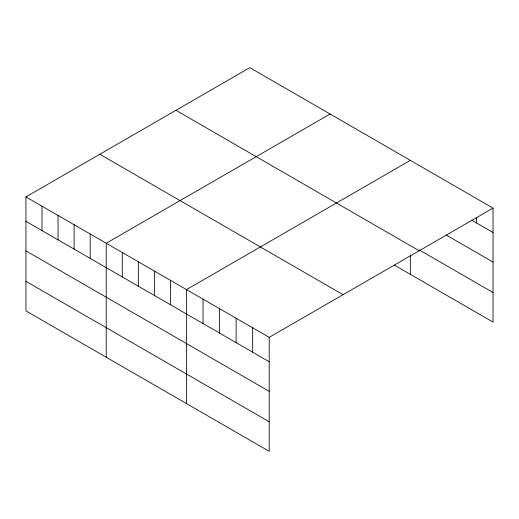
<?xml version="1.0" encoding="UTF-8"?>
<svg xmlns="http://www.w3.org/2000/svg" width="519" height="519" viewBox="0 0 519 519"><rect width="100%" height="100%" fill="white"/><g stroke="black" fill="none" stroke-linecap="round" stroke-linejoin="round"><path stroke-width="0.78" d="M25.95 196.909L269.199 337.344L269.199 451.335L25.95 310.894L25.95 196.909L249.801 67.665L493.05 208.106L493.05 322.091L394.291 265.073M330.078 114.011L106.22 243.249L106.22 357.241M410.347 160.358L186.496 289.596L186.496 403.581M269.199 337.344L493.05 208.106M471.687 220.173L493.05 232.506M446.184 235.016L493.05 262.069M419.307 249.957L493.05 292.528M175.935 110.313L419.177 250.755M99.823 154.26L343.065 294.695M25.95 221.315L269.199 361.749M25.95 250.872L269.199 391.313M25.95 281.33L269.199 421.772M476.507 217.448L476.507 222.956M410.347 254.894L410.347 274.343M252.656 327.794L252.656 352.2M236.113 318.244L236.113 342.65M219.576 308.695L219.576 333.101M203.033 299.145L203.033 323.551M170.44 280.325L170.44 304.731M154.383 271.061L154.383 295.46M138.333 261.79L138.333 286.196M122.276 252.519L122.276 276.925M90.17 233.985L90.17 258.384M74.113 224.714L74.113 249.12M58.057 215.443L58.057 239.849M42.007 206.179L42.007 230.579"/></g></svg>
